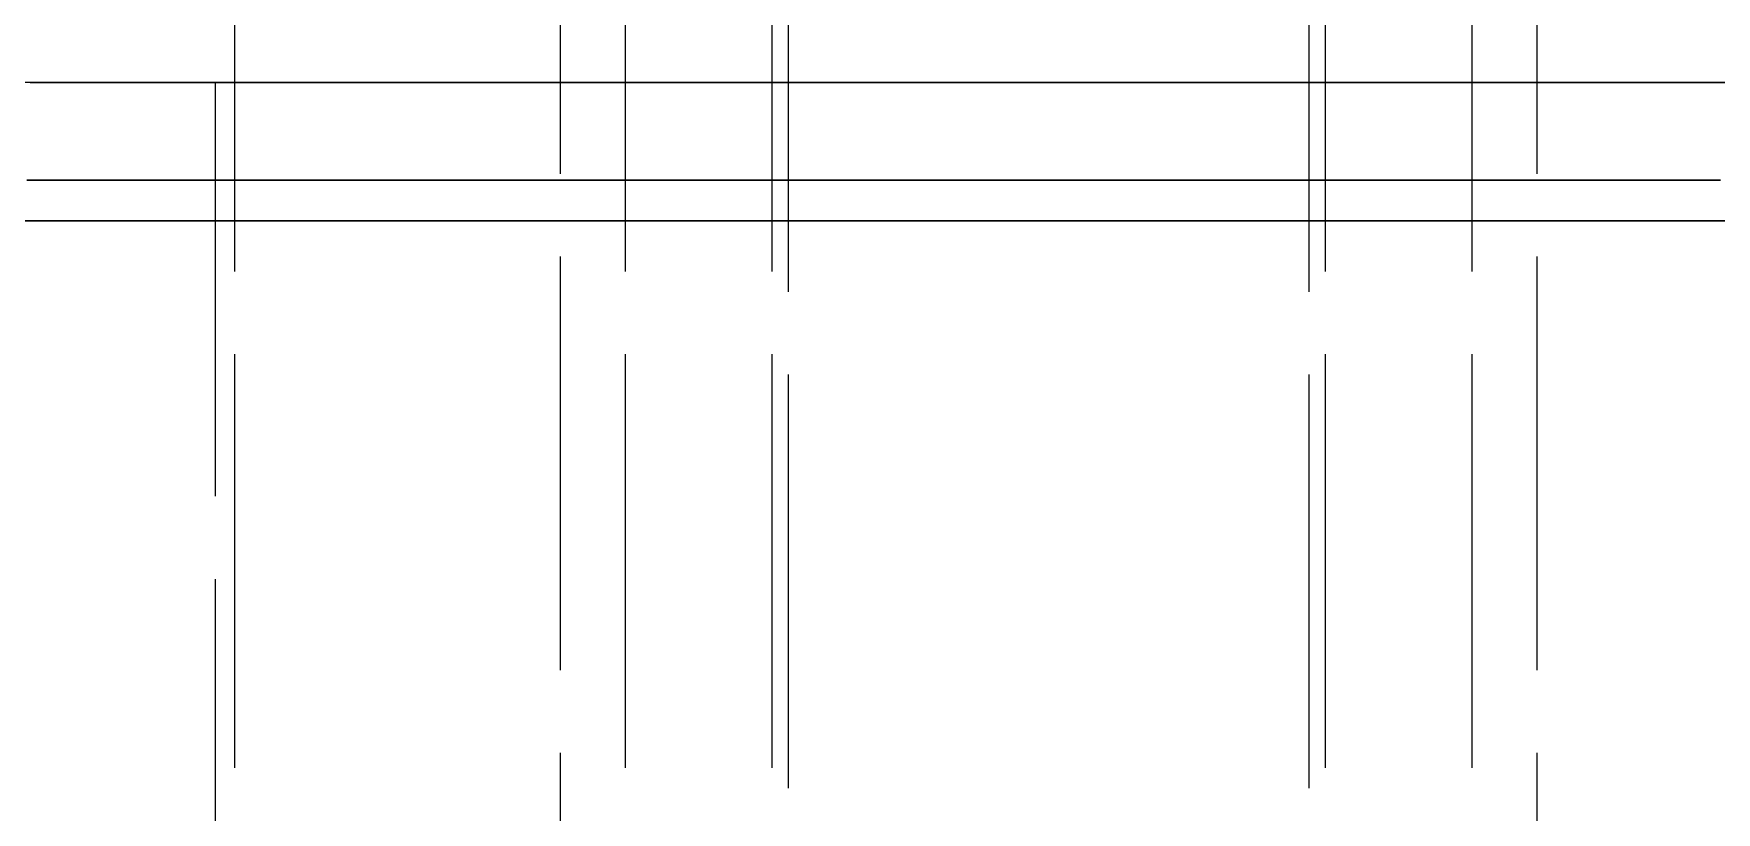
# Model space of a CAD drawing. Header units: millimetres. Extents: x -9 to 234, y -53 to 196.
# Drawn here: x 155.73 to 160.9, y 23.86 to 26.25 of the extents above; entities that cross this region are included whole.
import ezdxf

# ---------------------------------------------------------------- set-up
doc = ezdxf.new("R2010")
doc.units = ezdxf.units.MM
doc.linetypes.add('DASHED', pattern=[1.524, 1.27, -0.254])
doc.layers.add('HIDDEN', color=8, linetype='DASHED')

msp = doc.modelspace()

# ---------------------------------------------------------------- linework, layer by layer
at = {"layer": 'HIDDEN'}
for points in [[(158.05, -23.31), (158.05, 34.4)], [(159.65, -23.31), (159.65, 34.4)], [(156.35, -20.2), (156.35, 32.4)], [(157.55, -20.2), (157.55, 32.4)], [(158, -20.2), (158, 32.4)], [(159.7, -20.2), (159.7, 32.4)], [(160.15, -20.2), (160.15, 32.4)], [(157.35, -19.9), (157.35, 32.1)], [(160.35, -19.9), (160.35, 32.1)], [(160.99365, 26.1), (160.87778, 26.1), (160.7619, 26.1), (160.64603, 26.1), (160.53016, 26.1), (160.41429, 26.1), (160.29841, 26.1), (160.18254, 26.1), (160.06667, 26.1), (159.95079, 26.1), (159.83492, 26.1), (159.71905, 26.1), (159.60317, 26.1), (159.4873, 26.1), (159.37143, 26.1), (159.25556, 26.1), (159.13968, 26.1), (159.02381, 26.1), (158.90794, 26.1), (158.79206, 26.1), (158.67619, 26.1), (158.56032, 26.1), (158.44444, 26.1), (158.32857, 26.1), (158.2127, 26.1), (158.09683, 26.1), (157.98095, 26.1), (157.86508, 26.1), (157.74921, 26.1), (157.63333, 26.1), (157.51746, 26.1), (157.40159, 26.1), (157.28571, 26.1), (157.16984, 26.1), (157.05397, 26.1), (156.9381, 26.1), (156.82222, 26.1), (156.70635, 26.1), (156.59048, 26.1), (156.4746, 26.1), (156.35873, 26.1), (156.24286, 26.1), (156.12698, 26.1), (156.01111, 26.1), (155.89524, 26.1), (155.77937, 26.1), (155.66349, 26.1)], [(155.72143, 26.1), (155.77937, 26.1), (155.8373, 26.1), (155.89524, 26.1), (155.95317, 26.1), (156.01111, 26.1), (156.06905, 26.1), (156.12698, 26.1), (156.18492, 26.1), (156.24286, 26.1), (156.30079, 26.1), (156.35873, 26.1), (156.41667, 26.1), (156.4746, 26.1), (156.53254, 26.1), (156.59048, 26.1), (156.64841, 26.1), (156.70635, 26.1), (156.76429, 26.1), (156.82222, 26.1), (156.88016, 26.1), (156.9381, 26.1), (156.99603, 26.1), (157.05397, 26.1), (157.1119, 26.1), (157.16984, 26.1), (157.22778, 26.1), (157.28571, 26.1), (157.34365, 26.1), (157.40159, 26.1), (157.45952, 26.1), (157.51746, 26.1), (157.5754, 26.1), (157.63333, 26.1), (157.69127, 26.1), (157.74921, 26.1), (157.80714, 26.1), (157.86508, 26.1), (157.92302, 26.1), (157.98095, 26.1), (158.03889, 26.1), (158.09683, 26.1), (158.15476, 26.1), (158.2127, 26.1), (158.27063, 26.1), (158.32857, 26.1), (158.38651, 26.1), (158.44444, 26.1), (158.50238, 26.1), (158.56032, 26.1), (158.61825, 26.1), (158.67619, 26.1), (158.73413, 26.1), (158.79206, 26.1), (158.85, 26.1)], [(160.92238, 26.1), (160.84111, 26.1), (160.75984, 26.1), (160.67857, 26.1), (160.5973, 26.1), (160.51603, 26.1), (160.43476, 26.1), (160.35349, 26.1), (160.27222, 26.1), (160.19095, 26.1), (160.10968, 26.1), (160.02841, 26.1), (159.94714, 26.1), (159.86587, 26.1), (159.7846, 26.1), (159.70333, 26.1), (159.62206, 26.1), (159.54079, 26.1), (159.45952, 26.1), (159.37825, 26.1), (159.29698, 26.1), (159.21571, 26.1), (159.13444, 26.1), (159.05317, 26.1), (158.9719, 26.1), (158.89063, 26.1), (158.80937, 26.1), (158.7281, 26.1), (158.64683, 26.1), (158.56556, 26.1), (158.48429, 26.1), (158.40302, 26.1), (158.32175, 26.1), (158.24048, 26.1), (158.15921, 26.1), (158.07794, 26.1), (157.99667, 26.1), (157.9154, 26.1), (157.83413, 26.1), (157.75286, 26.1), (157.67159, 26.1), (157.59032, 26.1), (157.50905, 26.1), (157.42778, 26.1), (157.34651, 26.1), (157.26524, 26.1), (157.18397, 26.1), (157.1027, 26.1), (157.02143, 26.1), (156.94016, 26.1), (156.85889, 26.1), (156.77762, 26.1), (156.69635, 26.1), (156.61508, 26.1), (156.53381, 26.1), (156.45254, 26.1), (156.37127, 26.1), (156.29, 26.1)], [(156.29, 26.1), (156.33063, 26.1), (156.37127, 26.1), (156.4119, 26.1), (156.45254, 26.1), (156.49317, 26.1), (156.53381, 26.1), (156.57444, 26.1), (156.61508, 26.1), (156.65571, 26.1), (156.69635, 26.1), (156.73698, 26.1), (156.77762, 26.1), (156.81825, 26.1), (156.85889, 26.1), (156.89952, 26.1), (156.94016, 26.1), (156.98079, 26.1), (157.02143, 26.1), (157.06206, 26.1), (157.1027, 26.1), (157.14333, 26.1), (157.18397, 26.1), (157.2246, 26.1), (157.26524, 26.1), (157.30587, 26.1), (157.34651, 26.1), (157.38714, 26.1), (157.42778, 26.1), (157.46841, 26.1), (157.50905, 26.1), (157.54968, 26.1), (157.59032, 26.1), (157.63095, 26.1), (157.67159, 26.1), (157.71222, 26.1), (157.75286, 26.1), (157.79349, 26.1), (157.83413, 26.1), (157.87476, 26.1), (157.9154, 26.1), (157.95603, 26.1), (157.99667, 26.1), (158.0373, 26.1), (158.07794, 26.1), (158.11857, 26.1), (158.15921, 26.1), (158.19984, 26.1), (158.24048, 26.1), (158.28111, 26.1), (158.32175, 26.1), (158.36238, 26.1), (158.40302, 26.1), (158.44365, 26.1), (158.48429, 26.1), (158.52492, 26.1), (158.56556, 26.1), (158.60619, 26.1), (158.64683, 26.1), (158.68746, 26.1), (158.7281, 26.1), (158.76873, 26.1), (158.80937, 26.1), (158.85, 26.1)], [(156.29, 26.1), (156.29, -7.2)], [(158.85, 26.1), (158.89063, 26.1), (158.93127, 26.1), (158.9719, 26.1), (159.01254, 26.1), (159.05317, 26.1), (159.09381, 26.1), (159.13444, 26.1), (159.17508, 26.1), (159.21571, 26.1), (159.25635, 26.1), (159.29698, 26.1), (159.33762, 26.1), (159.37825, 26.1), (159.41889, 26.1), (159.45952, 26.1), (159.50016, 26.1), (159.54079, 26.1), (159.58143, 26.1), (159.62206, 26.1), (159.6627, 26.1), (159.70333, 26.1), (159.74397, 26.1), (159.7846, 26.1), (159.82524, 26.1), (159.86587, 26.1), (159.90651, 26.1), (159.94714, 26.1), (159.98778, 26.1), (160.02841, 26.1), (160.06905, 26.1), (160.10968, 26.1), (160.15032, 26.1), (160.19095, 26.1), (160.23159, 26.1), (160.27222, 26.1), (160.31286, 26.1), (160.35349, 26.1), (160.39413, 26.1), (160.43476, 26.1), (160.4754, 26.1), (160.51603, 26.1), (160.55667, 26.1), (160.5973, 26.1), (160.63794, 26.1), (160.67857, 26.1), (160.71921, 26.1), (160.75984, 26.1), (160.80048, 26.1), (160.84111, 26.1), (160.88175, 26.1), (160.92238, 26.1)], [(158.85, 26.1), (158.90794, 26.1), (158.96587, 26.1), (159.02381, 26.1), (159.08175, 26.1), (159.13968, 26.1), (159.19762, 26.1), (159.25556, 26.1), (159.31349, 26.1), (159.37143, 26.1), (159.42937, 26.1), (159.4873, 26.1), (159.54524, 26.1), (159.60317, 26.1), (159.66111, 26.1), (159.71905, 26.1), (159.77698, 26.1), (159.83492, 26.1), (159.89286, 26.1), (159.95079, 26.1), (160.00873, 26.1), (160.06667, 26.1), (160.1246, 26.1), (160.18254, 26.1), (160.24048, 26.1), (160.29841, 26.1), (160.35635, 26.1), (160.41429, 26.1), (160.47222, 26.1), (160.53016, 26.1), (160.5881, 26.1), (160.64603, 26.1), (160.70397, 26.1), (160.7619, 26.1), (160.81984, 26.1), (160.87778, 26.1), (160.93571, 26.1)], [(160.9127, 25.8), (160.73333, 25.8), (160.55397, 25.8), (160.3746, 25.8), (160.19524, 25.8), (160.01587, 25.8), (159.83651, 25.8), (159.65714, 25.8), (159.47778, 25.8), (159.29841, 25.8), (159.11905, 25.8), (158.93968, 25.8), (158.76032, 25.8), (158.58095, 25.8), (158.40159, 25.8), (158.22222, 25.8), (158.04286, 25.8), (157.86349, 25.8), (157.68413, 25.8), (157.50476, 25.8), (157.3254, 25.8), (157.14603, 25.8), (156.96667, 25.8), (156.7873, 25.8), (156.60794, 25.8), (156.42857, 25.8), (156.24921, 25.8), (156.06984, 25.8), (155.89048, 25.8), (155.71111, 25.8)], [(155.71111, 25.8), (155.80079, 25.8), (155.89048, 25.8), (155.98016, 25.8), (156.06984, 25.8), (156.15952, 25.8), (156.24921, 25.8), (156.33889, 25.8), (156.42857, 25.8), (156.51825, 25.8), (156.60794, 25.8), (156.69762, 25.8), (156.7873, 25.8), (156.87698, 25.8), (156.96667, 25.8), (157.05635, 25.8), (157.14603, 25.8), (157.23571, 25.8), (157.3254, 25.8), (157.41508, 25.8), (157.50476, 25.8), (157.59444, 25.8), (157.68413, 25.8), (157.77381, 25.8), (157.86349, 25.8), (157.95317, 25.8), (158.04286, 25.8), (158.13254, 25.8), (158.22222, 25.8), (158.3119, 25.8), (158.40159, 25.8), (158.49127, 25.8), (158.58095, 25.8), (158.67063, 25.8), (158.76032, 25.8), (158.85, 25.8)], [(158.85, 25.8), (158.93968, 25.8), (159.02937, 25.8), (159.11905, 25.8), (159.20873, 25.8), (159.29841, 25.8), (159.3881, 25.8), (159.47778, 25.8), (159.56746, 25.8), (159.65714, 25.8), (159.74683, 25.8), (159.83651, 25.8), (159.92619, 25.8), (160.01587, 25.8), (160.10556, 25.8), (160.19524, 25.8), (160.28492, 25.8), (160.3746, 25.8), (160.46429, 25.8), (160.55397, 25.8), (160.64365, 25.8), (160.73333, 25.8), (160.82302, 25.8), (160.9127, 25.8)], [(161.02222, 25.67574), (160.83333, 25.67574), (160.64444, 25.67574), (160.45556, 25.67574), (160.26667, 25.67574), (160.07778, 25.67574), (159.88889, 25.67574), (159.7, 25.67574), (159.51111, 25.67574), (159.32222, 25.67574), (159.13333, 25.67574), (158.94444, 25.67574), (158.75556, 25.67574), (158.56667, 25.67574), (158.37778, 25.67574), (158.18889, 25.67574), (158, 25.67574), (157.81111, 25.67574), (157.62222, 25.67574), (157.43333, 25.67574), (157.24444, 25.67574), (157.05556, 25.67574), (156.86667, 25.67574), (156.67778, 25.67574), (156.48889, 25.67574), (156.3, 25.67574), (156.11111, 25.67574), (155.92222, 25.67574), (155.73333, 25.67574), (155.54444, 25.67574)], [(155.63889, 25.67574), (155.73333, 25.67574), (155.82778, 25.67574), (155.92222, 25.67574), (156.01667, 25.67574), (156.11111, 25.67574), (156.20556, 25.67574), (156.3, 25.67574), (156.39444, 25.67574), (156.48889, 25.67574), (156.58333, 25.67574), (156.67778, 25.67574), (156.77222, 25.67574), (156.86667, 25.67574), (156.96111, 25.67574), (157.05556, 25.67574), (157.15, 25.67574), (157.24444, 25.67574), (157.33889, 25.67574), (157.43333, 25.67574), (157.52778, 25.67574), (157.62222, 25.67574), (157.71667, 25.67574), (157.81111, 25.67574), (157.90556, 25.67574), (158, 25.67574), (158.09444, 25.67574), (158.18889, 25.67574), (158.28333, 25.67574), (158.37778, 25.67574), (158.47222, 25.67574), (158.56667, 25.67574), (158.66111, 25.67574), (158.75556, 25.67574), (158.85, 25.67574)], [(158.85, 25.67574), (158.94444, 25.67574), (159.03889, 25.67574), (159.13333, 25.67574), (159.22778, 25.67574), (159.32222, 25.67574), (159.41667, 25.67574), (159.51111, 25.67574), (159.60556, 25.67574), (159.7, 25.67574), (159.79444, 25.67574), (159.88889, 25.67574), (159.98333, 25.67574), (160.07778, 25.67574), (160.17222, 25.67574), (160.26667, 25.67574), (160.36111, 25.67574), (160.45556, 25.67574), (160.55, 25.67574), (160.64444, 25.67574), (160.73889, 25.67574), (160.83333, 25.67574), (160.92778, 25.67574)]]:
    msp.add_lwpolyline(points, dxfattribs=at)

doc.saveas('drawing.dxf')
